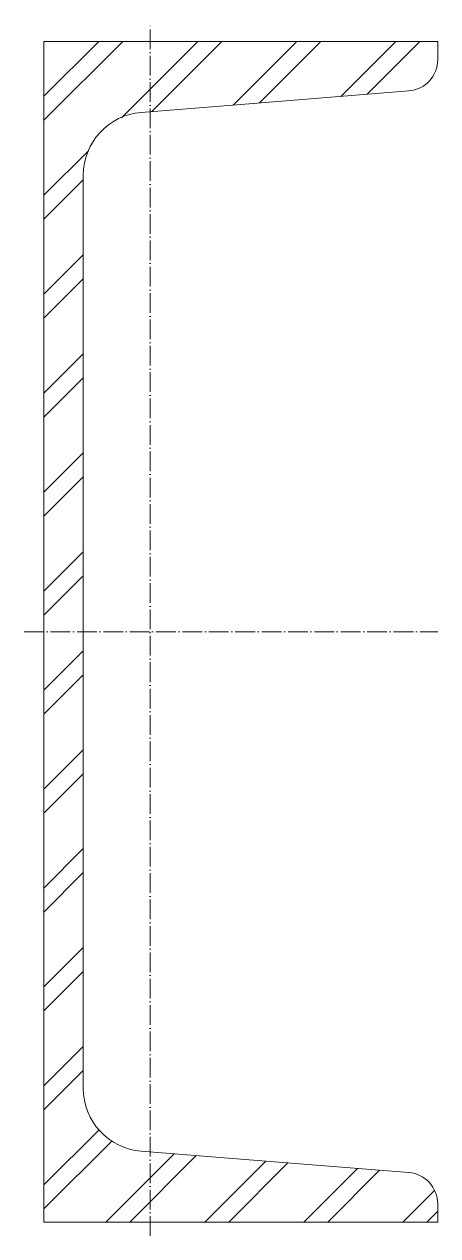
# Model space of a CAD drawing. Header units: metres. Extents: x -5 to 100, y -153 to 154.
import ezdxf

# ---------------------------------------------------------------- set-up
doc = ezdxf.new("R2010")
doc.units = ezdxf.units.M
doc.linetypes.add('MV_hartlijn_staal', pattern=[6.6, 5, -0.8, 0, -0.8])
doc.layers.add('A-DETL-GENF', color=92, linetype='Continuous', lineweight=18)

# ---------------------------------------------------------------- blocks, each defined once
blk = doc.blocks.new('28 Staalprofielen-UNP-2d - UNP300-4451301-00_0 Basismaterialen')
at = {"layer": 'A-DETL-GENF', "lineweight": 13}
h = blk.add_hatch(dxfattribs=at)
h.set_pattern_fill('FP_282', color=256, style=0, pattern_type=2)
h.set_pattern_definition([(225, (-3870.222, -1829.265), (12.57236, -12.57236), []), (225, (-3870.222, -1848.315), (12.57236, -12.57236), [])])
h.paths.add_polyline_path([(100, 150), (0, 150), (0, -150), (100, -150), (100, -145.39), (99.75, -143.42), (99.03, -141.57), (97.88, -139.96), (96.36, -138.68), (94.58, -137.81), (92.64, -137.41), (24.72, -131.98), (20.84, -131.17), (17.27, -129.44), (14.24, -126.88), (11.94, -123.66), (10.49, -119.96), (10, -116.03), (10, 116.03), (10.49, 119.96), (11.94, 123.66), (14.24, 126.88), (17.27, 129.44), (20.84, 131.17), (24.72, 131.98), (92.64, 137.41), (94.58, 137.81), (96.36, 138.68), (97.88, 139.96), (99.03, 141.57), (99.75, 143.42), (100, 145.39)])
at = {"layer": 'A-DETL-GENF', "linetype": 'MV_hartlijn_staal', "lineweight": 13}
for p, q in [((27, -153.46), (27, 154.37)), ((-5, 0), (100, 0))]:
    blk.add_line(p, q, dxfattribs=at)
at = {"layer": 'A-DETL-GENF'}
for p, q in [((100, 150), (0, 150)), ((0, 150), (0, -150)), ((100, 145.39), (100, 150)), ((50, 134), (92.64, 137.41)), ((24.72, 131.98), (50, 134)), ((10, -116.03), (10, 116.03)), ((50, -134), (24.72, -131.98)), ((92.64, -137.41), (50, -134)), ((100, -150), (100, -145.39)), ((0, -150), (100, -150))]:
    blk.add_line(p, q, dxfattribs=at)
for centre, radius, start, end in [((92, 145.39), 8, 274.5739, 0), ((26, 116.03), 16, 94.5739, 180), ((26, -116.03), 16, 180, 265.4261), ((92, -145.39), 8, 0, 85.4261)]:
    blk.add_arc(centre, radius, start, end, dxfattribs=at)

msp = doc.modelspace()

# ---------------------------------------------------------------- block references
msp.add_blockref('28 Staalprofielen-UNP-2d - UNP300-4451301-00_0 Basismaterialen', (0, 0))

doc.saveas('drawing.dxf')
